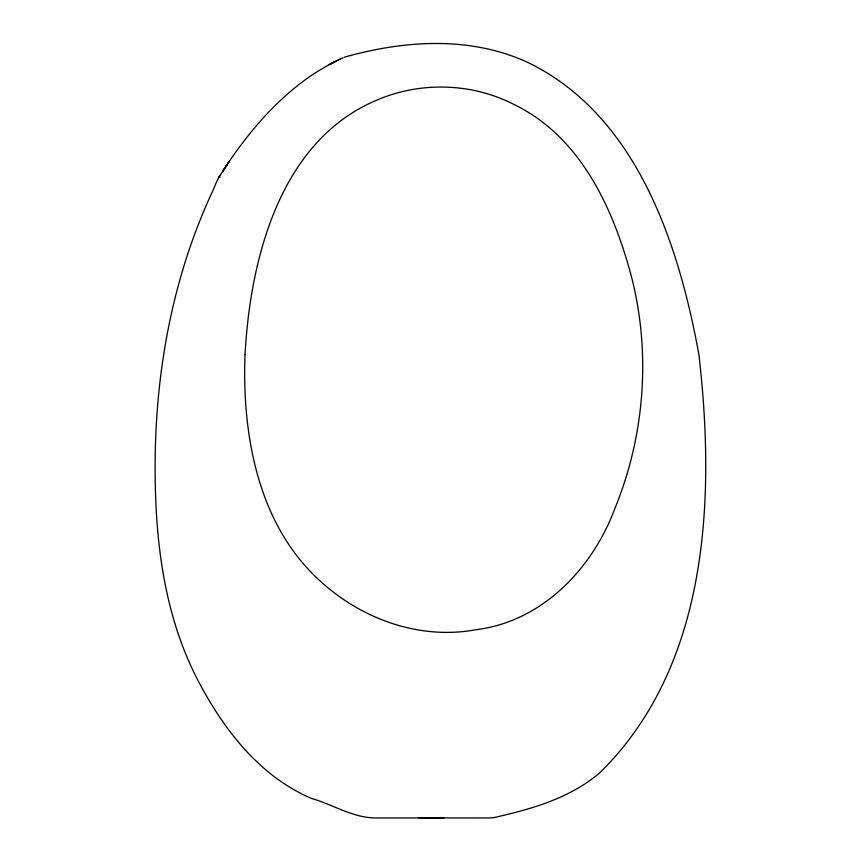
<?xml version="1.0" encoding="UTF-8"?>
<svg xmlns="http://www.w3.org/2000/svg" width="861" height="861" viewBox="0 0 861 861"><rect width="100%" height="100%" fill="white"/><g stroke="black" fill="none" stroke-linecap="round" stroke-linejoin="round"><path stroke-width="1.29" d="M222.698 171.307C230.64 159.102 222.073 172.189 220.287 175.117C216.455 180.918 214.411 187.666 211.386 193.886C168.595 286.648 152.408 389.936 155.464 491.588C157.315 557.584 168.067 624.634 199.548 683.451C225.001 731.15 260.399 776.547 311.338 798.373C332.992 804.54 354.011 818.531 377.15 817.939L473.066 817.939C479.781 817.746 486.551 818.251 493.235 817.746C531.022 809.275 569.39 798.491 599.611 772.974C709.238 665.553 715.373 497.507 698.874 354.388C678.845 244.847 637.872 118.441 531.538 64.231C473.044 35.581 405.37 39.929 344.303 57.213M219.168 176.925L218.877 177.388L220.276 175.117M218.382 178.205L219.286 177.075L219.921 177.377M222.536 171.565L225.679 166.722M229.403 161.168L225.55 166.905C255.33 122.154 293.192 80.084 343.076 57.762M225.55 166.916L229.274 161.341M335.166 61.594L329.268 64.672L339.869 59.28M418.833 817.928L431.081 817.939M431.221 817.928L443.835 817.939M245.041 354.56C241.93 434.762 257.934 524.812 320.152 580.981C361.652 619.124 419.727 640.153 475.929 629.725C542.215 621.61 592.745 568.421 615.077 508.001C644.728 435.354 650.97 353.408 631.619 277.307C613.721 209.632 581.293 137.674 515.212 105.107C471.914 82.365 418.952 81.16 374.406 101.167C279.072 142.829 250.142 260.571 245.041 354.56"/></g></svg>
